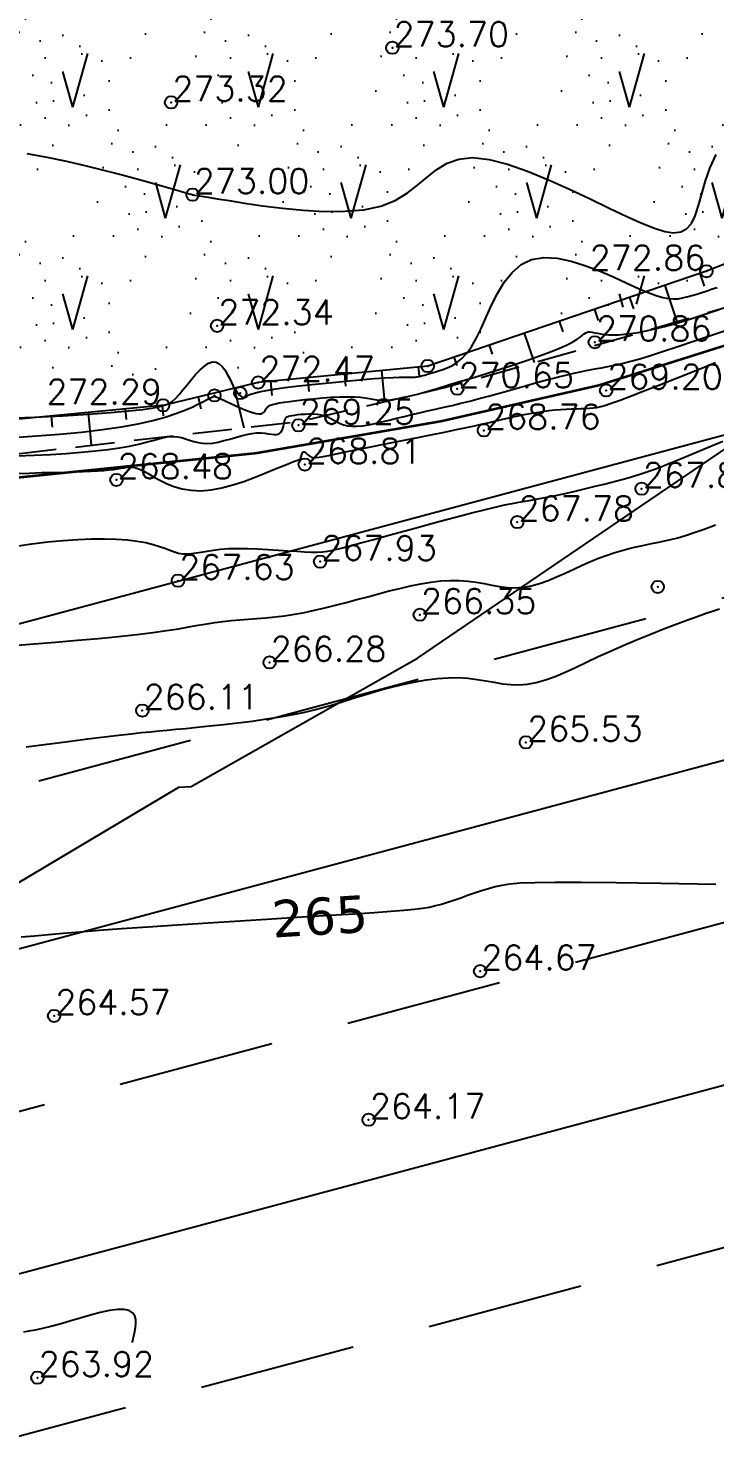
# Model space of a CAD drawing. Header units: millimetres. Extents: x 524954 to 526204, y 9523489 to 9524010.
# Drawn here: x 525902 to 525929.7, y 9523615.2 to 9523672.7 of the extents above; entities that cross this region are included whole.
import ezdxf
from ezdxf.enums import TextEntityAlignment as Align

# ---------------------------------------------------------------- set-up
doc = ezdxf.new("R2010")
doc.units = ezdxf.units.MM
doc.header["$PDMODE"] = 32
doc.header["$PDSIZE"] = 0.5
doc.linetypes.add('ACAD_ISO12W100', pattern=[21, 12, -3, 0, -3, 0, -3])
doc.linetypes.add('CACHE2', pattern=[4.7625, 3.175, -1.5875])
for name, color, linetype in [('Bas_Talus', 40, 'CACHE2'), ('Bord Fleuve', 4, 'ACAD_ISO12W100'), ('CN_01_00', 3, 'Continuous'), ('CN_02_00', 4, 'Continuous'), ('CN_05_00', 6, 'Continuous'), ('CN_10_00', 1, 'Continuous'), ('Cotation Courbes de niveau', 7, 'Continuous'), ('Haut_Talus', 30, 'Continuous'), ('PLUME_4', 3, 'Continuous'), ('Talus', 2, 'Continuous'), ('TopoAlt', 3, 'Continuous'), ('TOPOJIS', 7, 'Continuous'), ('Végétation_Plantation', 70, 'Continuous')]:
    doc.layers.add(name, color=color, linetype=linetype)
doc.styles.add('Simplex 1.0', font='Simplex.shx', dxfattribs={"width": 0.99, "height": 1})
doc.styles.add('Verdana 1.0', font='verdana.ttf', dxfattribs={"width": 0.99, "height": 1})

# ---------------------------------------------------------------- blocks, each defined once
blk = doc.blocks.new('TCPOINT M')
at = {"color": 0}
blk.add_point((0, 0), dxfattribs=at)
at = {"layer": 'TopoAlt', "style": 'Simplex 1.0', "width": 0.99}
blk.add_attdef('ALT', (0.15, 0.15), '', height=1, dxfattribs=at)

msp = doc.modelspace()

# ---------------------------------------------------------------- hatches: boundary and pattern name
at = {"layer": 'Bord Fleuve', "ltscale": 0.5}
h = msp.add_hatch(dxfattribs=at)
h.set_pattern_fill('ANSI33', color=256, scale=2, angle=330, style=0)
h.paths.add_polyline_path([(526101.715, 9523771.778), (526101.498, 9523728.689), (526067.042, 9523702.1), (526048.223, 9523678.528), (526031.816, 9523676.184), (526027.837, 9523671.249), (526016.46, 9523661.911), (526012.684, 9523655.259), (526010.342, 9523652.337), (526009.349, 9523649.826), (526002.836, 9523644.901), (526001.359, 9523638.704), (525998.552, 9523634.868), (525992.641, 9523630.59), (525971.373, 9523621.771), (525946.333, 9523622.282), (525936.503, 9523619.892), (525930.695, 9523617.923), (525919.699, 9523615.395), (525895.841, 9523612.948), (525885.599, 9523613.628), (525875.196, 9523613.421), (525867.372, 9523614.558), (525859.164, 9523613.749), (525850.68, 9523611.584), (525842.877, 9523609.413), (525834.137, 9523605.724), (525821.783, 9523602.11), (525815.903, 9523600.185), (525796.184, 9523594.113), (525774.026, 9523585.199), (525767.099, 9523581.761), (525763.989, 9523580.32), (525760.33, 9523578.539), (525748.039, 9523572.413), (525744.059, 9523571.766), (525739.195, 9523569.005), (525726.381, 9523563.785), (525719.788, 9523561.814), (525707.248, 9523554.536), (525700.147, 9523552.212), (525692.212, 9523549.16), (525674.921, 9523545.702), (525662.522, 9523542.332), (525644.942, 9523541.016), (525635.899, 9523540.053), (525621.612, 9523536.522), (525609.298, 9523533.789), (525593.484, 9523529.477), (525590.482, 9523529.837), (525587.338, 9523528.188), (525575.413, 9523524.864), (525573.541, 9523524.376), (525537.559, 9523507.804), (525536.053, 9523507.312), (525509.961, 9523500.658), (525472.702, 9523501.018), (525453.195, 9523495.13), (525425.264, 9523493.316), (525409.725, 9523500.229), (525383.624, 9523517.145), (525374.857, 9523528.592), (525397.503, 9523550.219), (525408.728, 9523544.096), (525423.511, 9523536.311), (525445.736, 9523537.578), (525453.966, 9523539.782), (525464.454, 9523546.087), (525473.153, 9523547.827), (525482.046, 9523548.599), (525491.438, 9523548.246), (525499.251, 9523546.152), (525510.455, 9523545.914), (525524.182, 9523548.573), (525533.752, 9523550.446), (525539.312, 9523550.42), (525543.959, 9523554.529), (525548.966, 9523556.567), (525556.157, 9523559.482), (525565.701, 9523562.659), (525575.687, 9523565.927), (525586.045, 9523569.089), (525592.726, 9523570.833), (525599.232, 9523573.013), (525615.849, 9523577.326), (525625.16, 9523582.583), (525628.685, 9523586.517), (525632.523, 9523586.625), (525648.079, 9523583.088), (525655.429, 9523583.638), (525665.347, 9523586.334), (525670.505, 9523587.365), (525674.974, 9523592.31), (525681.363, 9523595.427), (525690.374, 9523596.897), (525696.726, 9523596.667), (525703.112, 9523600.372), (525712.502, 9523603.181), (525720.951, 9523606.622), (525729.973, 9523611.744), (525735.094, 9523612.577), (525741.896, 9523615.967), (525746.088, 9523618.007), (525749.05, 9523619.379), (525756.94, 9523623.296), (525766.831, 9523627.898), (525804.249, 9523638.101), (525817.576, 9523642.025), (525828.432, 9523644.919), (525839.805, 9523649.896), (525846.166, 9523651.166), (525855.839, 9523655.822), (525867.776, 9523655.711), (525877.503, 9523655.632), (525886.144, 9523654.198), (525894.786, 9523653.829), (525911.157, 9523655.506), (525918.652, 9523656.801), (525925.004, 9523658.249), (525933.183, 9523660.832), (525939.613, 9523663.374), (525944.509, 9523665.893), (525950.393, 9523669.022), (525957.623, 9523672.73), (525962.986, 9523676.276), (525970.165, 9523679.965), (525973.599, 9523682.924), (525976.261, 9523684.646), (525980.145, 9523686.246), (525987.591, 9523689.162), (525991.967, 9523692.966), (525998.543, 9523697.851), (526003.542, 9523703.73), (526012.581, 9523711.677), (526026.66, 9523716.709), (526030.85, 9523726.011), (526046.387, 9523740.613), (526052.355, 9523745.599), (526061.927, 9523759.011), (526073.275, 9523760.379), (526077.818, 9523761.95), (526083.981, 9523762.217)])
h.paths.add_polyline_path([(525512.661, 9523516.101), (525534.357, 9523523.257), (525535.319, 9523520.342), (525513.623, 9523513.186)], flags=24)
h.paths.add_polyline_path([(525743.331, 9523593.045), (525764.315, 9523602.078), (525765.529, 9523599.259), (525744.545, 9523590.226)], flags=24)
h.paths.add_polyline_path([(525983.194, 9523662.071), (526001.508, 9523675.73), (526003.343, 9523673.269), (525985.029, 9523659.611)], flags=24)
at = {"layer": 'Végétation_Plantation', "linetype": 'CACHE2', "ltscale": 0.5}
h = msp.add_hatch(dxfattribs=at)
h.set_pattern_fill('BROUSS', color=256, scale=1.5, style=0)
h.set_pattern_definition([(74.475889, (0, 0), (-3.750000001, 13.500000005), [2.25, -11.761156275]), (74.475889, (3.75, 4.5), (-3.750000001, 13.500000005), [2.25, -11.761156275]), (74.475889, (7.5, 9), (-3.750000001, 13.500000005), [2.25, -11.761156275]), (105.524111, (0, 0), (-7.500000003, 4e-10), [1.5, -12.511156275]), (105.524111, (3.75, 4.5), (-7.500000003, 4e-10), [1.5, -12.511156275]), (105.524111, (7.5, 9), (-7.500000003, 4e-10), [1.5, -12.511156275]), (0, (0.453, 0.484), (3.75, 4.5), [0, -7.5]), (0, (1.468, 1.072), (3.75, 4.5), [0, -7.5]), (0, (1.1713, 1.8804), (3.75, 4.5), [0, -7.5]), (0, (2.327, 1.9907), (3.75, 4.5), [0, -7.5]), (0, (1.64, 3.7912), (3.75, 4.5), [0, -7.5]), (0, (0.3684, 2.1545), (3.75, 4.5), [0, -7.5]), (0, (0.281, 2.4684), (3.75, 4.5), [0, -7.5]), (0, (0.0314, 3.7912), (3.75, 4.5), [0, -7.5]), (0, (-0.7807, 0.2634), (3.75, 4.5), [0, -7.5]), (0, (-0.8588, 0.9984), (3.75, 4.5), [0, -7.5]), (0, (-1.468, 0.19), (3.75, 4.5), [0, -7.5]), (0, (-1.624, 1.2924), (3.75, 4.5), [0, -7.5]), (0, (-1.1242, 1.9905), (3.75, 4.5), [0, -7.5]), (0, (-1.3274, 2.6888), (3.75, 4.5), [0, -7.5]), (0, (-1.9207, 3.5707), (3.75, 4.5), [0, -7.5]), (0, (-0.406, 2.9085), (3.75, 4.5), [0, -7.5]), (0, (-2.53, 2.064), (3.75, 4.5), [0, -7.5]), (0, (-2.7485, 0.6675), (3.75, 4.5), [0, -7.5]), (0, (-1.1235, -0.4347), (3.75, 4.5), [0, -7.5]), (0, (-0.156, -0.7287), (3.75, 4.5), [0, -7.5]), (0, (-0.812, -1.537), (3.75, 4.5), [0, -7.5]), (0, (1.5774, -1.4635), (3.75, 4.5), [0, -7.5]), (0, (0.5466, -0.3245), (3.75, 4.5), [0, -7.5]), (0, (1.468, -0.104), (3.75, 4.5), [0, -7.5])])
h.paths.add_polyline_path([(525951.566, 9523680.225), (525950.037, 9523690.437), (525933.18, 9523690.145), (525919.733, 9523691.118), (525906.384, 9523691.312), (525897.403, 9523692.282), (525894.772, 9523682.066), (525892.628, 9523668.736), (525892.432, 9523659.076), (525903.818, 9523658.766), (525911.909, 9523658.492), (525923.035, 9523660.751), (525931.949, 9523662.737), (525939.231, 9523671.215), (525945.813, 9523673.604), (525952.181, 9523677.416)])

# ---------------------------------------------------------------- linework, layer by layer
at = {"layer": 'Bas_Talus', "ltscale": 0.5, "flags": 128}
msp.add_lwpolyline([(525868.339, 9523656.577), (525877.744, 9523655.063), (525886.609, 9523655.237), (525893.634, 9523654.739), (525901.314, 9523655.465), (525912.972, 9523656.796), (525918.781, 9523658.159), (525925.645, 9523660.086), (525933.631, 9523662.434), (525942.875, 9523667.301), (525945.639, 9523670.2), (525949.012, 9523672.905), (525956.673, 9523675.59), (525961.547, 9523678.515), (525971.16, 9523682.992), (525975.569, 9523685.823), (525979.78, 9523688.287)], dxfattribs=at)
at = {"layer": 'Bord Fleuve', "ltscale": 0.35, "flags": 128}
msp.add_lwpolyline([(525394.064, 9523546.741, 0.1, 0.1, 0), (525403.511, 9523541.057, 0.1, 0.1, 0), (525423.511, 9523536.311, 0.1, 0.1, 0), (525445.736, 9523537.578, 0.1, 0.1, 0), (525453.966, 9523539.782, 0.1, 0.1, 0), (525464.454, 9523546.087, 0.1, 0.1, 0), (525473.153, 9523547.827, 0.1, 0.1, 0), (525482.046, 9523548.599, 0.1, 0.1, 0), (525491.438, 9523548.246, 0.1, 0.1, 0), (525499.251, 9523546.152, 0.1, 0.1, 0), (525510.455, 9523545.914, 0.1, 0.1, 0), (525524.182, 9523548.573, 0.1, 0.1, 0), (525533.752, 9523550.446, 0.1, 0.1, 0), (525539.312, 9523550.42, 0.1, 0.1, 0), (525543.959, 9523554.529, 0.1, 0.1, 0), (525548.966, 9523556.567, 0.1, 0.1, 0), (525556.157, 9523559.482, 0.1, 0.1, 0), (525565.701, 9523562.659, 0.1, 0.1, 0), (525575.687, 9523565.927, 0.1, 0.1, 0), (525586.045, 9523569.089, 0.1, 0.1, 0), (525592.726, 9523570.833, 0.1, 0.1, 0), (525599.232, 9523573.013, 0.1, 0.1, 0), (525615.849, 9523577.326, 0.1, 0.1, 0), (525625.16, 9523582.583, 0.1, 0.1, 0), (525628.685, 9523586.517, 0.1, 0.1, 0), (525632.523, 9523586.625, 0.1, 0.1, 0), (525648.079, 9523583.088, 0.1, 0.1, 0), (525655.429, 9523583.638, 0.1, 0.1, 0), (525665.347, 9523586.334, 0.1, 0.1, 0), (525670.505, 9523587.365, 0.1, 0.1, 0), (525674.974, 9523592.31, 0.1, 0.1, 0), (525674.974, 9523592.31, 0.1, 0.1, 0), (525681.363, 9523595.427, 0.1, 0.1, 0), (525681.363, 9523595.427, 0.1, 0.1, 0), (525690.374, 9523596.897, 0.1, 0.1, 0), (525696.726, 9523596.667, 0.1, 0.1, 0), (525703.112, 9523600.372, 0.1, 0.1, 0), (525712.502, 9523603.181, 0.1, 0.1, 0), (525712.502, 9523603.181, 0.1, 0.1, 0), (525720.951, 9523606.622, 0.1, 0.1, 0), (525729.973, 9523611.744, 0.1, 0.1, 0), (525735.094, 9523612.577, 0.1, 0.1, 0), (525741.896, 9523615.967, 0.1, 0.1, 0), (525746.088, 9523618.007, 0.1, 0.1, 0), (525749.05, 9523619.379, 0.1, 0.1, 0), (525756.94, 9523623.296, 0.1, 0.1, 0), (525766.831, 9523627.898, 0.1, 0.1, 0), (525804.249, 9523638.101, 0.1, 0.1, 0), (525817.576, 9523642.025, 0.1, 0.1, 0), (525828.432, 9523644.919, 0.1, 0.1, 0), (525839.805, 9523649.896, 0.1, 0.1, 0), (525846.166, 9523651.166, 0.1, 0.1, 0), (525855.839, 9523655.822, 0.1, 0.1, 0), (525867.776, 9523655.711, 0.1, 0.1, 0), (525877.503, 9523655.632, 0.1, 0.1, 0), (525886.144, 9523654.198, 0.1, 0.1, 0), (525894.786, 9523653.829, 0.1, 0.1, 0), (525911.157, 9523655.506, 0.1, 0.1, 0), (525918.652, 9523656.801, 0.1, 0.1, 0), (525925.004, 9523658.249, 0.1, 0.1, 0), (525933.183, 9523660.832, 0.1, 0.1, 0), (525939.613, 9523663.374, 0.1, 0.1, 0), (525944.509, 9523665.893, 0.1, 0.1, 0), (525950.393, 9523669.022, 0.1, 0.1, 0), (525957.623, 9523672.73, 0.1, 0.1, 0), (525962.986, 9523676.276, 0.1, 0.1, 0), (525970.165, 9523679.965, 0.1, 0.1, 0), (525970.165, 9523679.965, 0.1, 0.1, 0), (525973.599, 9523682.924, 0.1, 0.1, 0), (525976.261, 9523684.646, 0.1, 0.1, 0), (525980.145, 9523686.246, 0.1, 0.1, 0), (525987.591, 9523689.162, 0.1, 0.1, 0), (525991.967, 9523692.966, 0.1, 0.1, 0), (525998.543, 9523697.851, 0.1, 0.1, 0), (526003.542, 9523703.73, 0.1, 0.1, 0), (526012.581, 9523711.677, 0.1, 0.1, 0), (526026.66, 9523716.709, 0.1, 0.1, 0), (526030.85, 9523726.011, 0.1, 0.1, 0), (526046.387, 9523740.613, 0.1, 0.1, 0), (526052.355, 9523745.599, 0.1, 0.1, 0), (526061.927, 9523759.011, 0.1, 0.1, 0), (526073.275, 9523760.379, 0.1, 0.1, 0), (526077.818, 9523761.95, 0.1, 0.1, 0), (526083.981, 9523762.217, 0.1, 0.1, 0), (526101.715, 9523771.778, 0, 0, 0)], format="xyseb", dxfattribs=at)
at = {"layer": 'CN_01_00', "flags": 128}
for points, elevation in [([(525901.9, 9523667.633), (525902.7, 9523667.485), (525903.501, 9523667.316), (525904.286, 9523667.135), (525905.041, 9523666.948), (525905.75, 9523666.763), (525906.398, 9523666.587), (525906.97, 9523666.427), (525907.45, 9523666.291), (525907.827, 9523666.183), (525908.111, 9523666.102), (525908.315, 9523666.044), (525908.451, 9523666.005), (525908.534, 9523665.981), (525908.577, 9523665.969), (525908.593, 9523665.964), (525908.596, 9523665.964), (525908.599, 9523665.963), (525908.619, 9523665.96), (525908.675, 9523665.951), (525908.782, 9523665.933), (525908.959, 9523665.905), (525909.222, 9523665.862), (525909.59, 9523665.802), (525910.079, 9523665.723), (525910.699, 9523665.624), (525911.426, 9523665.516), (525912.226, 9523665.415), (525913.068, 9523665.334), (525913.92, 9523665.288), (525914.748, 9523665.291), (525915.522, 9523665.358), (525916.207, 9523665.502), (525916.782, 9523665.732), (525917.267, 9523666.024), (525917.69, 9523666.349), (525918.081, 9523666.68), (525918.47, 9523666.985), (525918.885, 9523667.237), (525919.357, 9523667.406), (525919.915, 9523667.463), (525920.578, 9523667.387), (525921.329, 9523667.196), (525922.14, 9523666.916), (525922.984, 9523666.572), (525923.834, 9523666.19), (525924.662, 9523665.798), (525925.441, 9523665.42), (525926.144, 9523665.082), (525926.749, 9523664.808), (525927.261, 9523664.604), (525927.688, 9523664.476), (525928.042, 9523664.427), (525928.331, 9523664.462), (525928.566, 9523664.585), (525928.757, 9523664.801), (525928.914, 9523665.114), (525929.047, 9523665.522), (525929.178, 9523666.003), (525929.326, 9523666.527), (525929.512, 9523667.066), (525929.757, 9523667.592)], 273), ([(525901.372, 9523656.141), (525902.294, 9523656.204), (525903.214, 9523656.278), (525904.108, 9523656.363), (525904.952, 9523656.461), (525905.723, 9523656.572), (525906.401, 9523656.697), (525906.988, 9523656.831), (525907.492, 9523656.97), (525907.919, 9523657.109), (525908.277, 9523657.245), (525908.572, 9523657.372), (525908.812, 9523657.486), (525909.003, 9523657.583), (525909.152, 9523657.658), (525909.265, 9523657.715), (525909.347, 9523657.755), (525909.402, 9523657.781), (525909.438, 9523657.797), (525909.457, 9523657.804), (525909.467, 9523657.807), (525909.472, 9523657.807), (525909.477, 9523657.807), (525909.486, 9523657.806), (525909.502, 9523657.801), (525909.53, 9523657.791), (525909.573, 9523657.774), (525909.636, 9523657.747), (525909.721, 9523657.71), (525909.832, 9523657.659), (525909.972, 9523657.594), (525910.134, 9523657.519), (525910.311, 9523657.438), (525910.496, 9523657.356), (525910.681, 9523657.278), (525910.858, 9523657.209), (525911.02, 9523657.153), (525911.159, 9523657.115), (525911.269, 9523657.099), (525911.354, 9523657.102), (525911.418, 9523657.122), (525911.466, 9523657.153), (525911.502, 9523657.194), (525911.531, 9523657.239), (525911.558, 9523657.287), (525911.586, 9523657.333), (525911.622, 9523657.375), (525911.671, 9523657.412), (525911.737, 9523657.446), (525911.827, 9523657.478), (525911.945, 9523657.509), (525912.097, 9523657.54), (525912.29, 9523657.571), (525912.527, 9523657.604), (525912.812, 9523657.639), (525913.135, 9523657.675), (525913.483, 9523657.709), (525913.843, 9523657.74), (525914.203, 9523657.766), (525914.549, 9523657.784), (525914.868, 9523657.792), (525915.149, 9523657.789), (525915.381, 9523657.774), (525915.574, 9523657.749), (525915.737, 9523657.719), (525915.883, 9523657.689), (525916.023, 9523657.663), (525916.169, 9523657.646), (525916.333, 9523657.641), (525916.525, 9523657.653), (525916.755, 9523657.685), (525917.025, 9523657.738), (525917.334, 9523657.81), (525917.681, 9523657.9), (525918.065, 9523658.007), (525918.487, 9523658.129), (525918.945, 9523658.265), (525919.438, 9523658.414), (525919.964, 9523658.575), (525920.511, 9523658.745), (525921.064, 9523658.919), (525921.61, 9523659.096), (525922.134, 9523659.271), (525922.622, 9523659.441), (525923.059, 9523659.603), (525923.433, 9523659.753), (525923.732, 9523659.889), (525923.963, 9523660.01), (525924.138, 9523660.116), (525924.267, 9523660.206), (525924.36, 9523660.28), (525924.43, 9523660.338), (525924.486, 9523660.381), (525924.54, 9523660.407), (525924.601, 9523660.417), (525924.672, 9523660.413), (525924.754, 9523660.4), (525924.851, 9523660.38), (525924.962, 9523660.357), (525925.091, 9523660.333), (525925.238, 9523660.312), (525925.406, 9523660.297), (525925.596, 9523660.292), (525925.809, 9523660.297), (525926.048, 9523660.315), (525926.312, 9523660.346), (525926.605, 9523660.391), (525926.927, 9523660.453), (525927.28, 9523660.532), (525927.665, 9523660.629), (525928.081, 9523660.746), (525928.521, 9523660.878), (525928.974, 9523661.02), (525929.43, 9523661.167), (525929.879, 9523661.316)], 271), ([(525901.459, 9523654.685), (525901.992, 9523654.704), (525902.503, 9523654.719), (525902.984, 9523654.731), (525903.426, 9523654.742), (525903.822, 9523654.753), (525904.175, 9523654.765), (525904.487, 9523654.778), (525904.762, 9523654.792), (525905.003, 9523654.808), (525905.214, 9523654.826), (525905.398, 9523654.846), (525905.558, 9523654.869), (525905.699, 9523654.894), (525905.825, 9523654.918), (525905.943, 9523654.936), (525906.059, 9523654.944), (525906.177, 9523654.937), (525906.306, 9523654.912), (525906.449, 9523654.863), (525906.613, 9523654.787), (525906.803, 9523654.682), (525907.021, 9523654.556), (525907.266, 9523654.42), (525907.539, 9523654.286), (525907.842, 9523654.165), (525908.173, 9523654.067), (525908.533, 9523654.004), (525908.924, 9523653.987), (525909.343, 9523654.024), (525909.78, 9523654.107), (525910.225, 9523654.224), (525910.664, 9523654.366), (525911.088, 9523654.521), (525911.483, 9523654.678), (525911.838, 9523654.826), (525912.142, 9523654.953), (525912.386, 9523655.053), (525912.575, 9523655.126), (525912.715, 9523655.178), (525912.815, 9523655.215), (525912.882, 9523655.241), (525912.924, 9523655.261), (525912.949, 9523655.28), (525912.964, 9523655.304), (525912.976, 9523655.336), (525912.986, 9523655.375), (525912.996, 9523655.416), (525913.007, 9523655.458), (525913.019, 9523655.497), (525913.034, 9523655.529), (525913.052, 9523655.552), (525913.075, 9523655.563), (525913.102, 9523655.558), (525913.135, 9523655.541), (525913.171, 9523655.515), (525913.21, 9523655.482), (525913.253, 9523655.446), (525913.297, 9523655.409), (525913.343, 9523655.376), (525913.389, 9523655.349), (525913.438, 9523655.33), (525913.499, 9523655.322), (525913.584, 9523655.326), (525913.705, 9523655.342), (525913.873, 9523655.372), (525914.101, 9523655.417), (525914.4, 9523655.478), (525914.782, 9523655.556), (525915.254, 9523655.651), (525915.798, 9523655.761), (525916.39, 9523655.88), (525917.007, 9523656.004), (525917.627, 9523656.128), (525918.226, 9523656.249), (525918.78, 9523656.362), (525919.266, 9523656.462), (525919.668, 9523656.546), (525919.993, 9523656.616), (525920.256, 9523656.674), (525920.472, 9523656.723), (525920.653, 9523656.766), (525920.816, 9523656.805), (525920.973, 9523656.844), (525921.141, 9523656.884), (525921.329, 9523656.928), (525921.537, 9523656.974), (525921.762, 9523657.022), (525921.999, 9523657.07), (525922.244, 9523657.116), (525922.495, 9523657.159), (525922.746, 9523657.198), (525922.993, 9523657.23), (525923.235, 9523657.255), (525923.468, 9523657.274), (525923.692, 9523657.288), (525923.906, 9523657.298), (525924.109, 9523657.305), (525924.298, 9523657.312), (525924.475, 9523657.319), (525924.636, 9523657.327), (525924.784, 9523657.339), (525924.933, 9523657.36), (525925.101, 9523657.396), (525925.304, 9523657.453), (525925.56, 9523657.537), (525925.885, 9523657.653), (525926.297, 9523657.809), (525926.813, 9523658.009), (525927.442, 9523658.257), (525928.16, 9523658.543), (525928.936, 9523658.853), (525929.738, 9523659.176)], 269), ([(525901.342, 9523647.723), (525902.185, 9523647.791), (525903.059, 9523647.863), (525903.938, 9523647.938), (525904.796, 9523648.014), (525905.605, 9523648.093), (525906.341, 9523648.172), (525906.984, 9523648.25), (525907.54, 9523648.328), (525908.024, 9523648.403), (525908.448, 9523648.475), (525908.826, 9523648.542), (525909.172, 9523648.603), (525909.5, 9523648.656), (525909.823, 9523648.702), (525910.151, 9523648.738), (525910.489, 9523648.768), (525910.835, 9523648.794), (525911.19, 9523648.821), (525911.555, 9523648.85), (525911.93, 9523648.886), (525912.314, 9523648.931), (525912.708, 9523648.989), (525913.112, 9523649.063), (525913.525, 9523649.149), (525913.946, 9523649.247), (525914.372, 9523649.353), (525914.803, 9523649.466), (525915.237, 9523649.582), (525915.673, 9523649.7), (525916.109, 9523649.818), (525916.544, 9523649.931), (525916.975, 9523650.038), (525917.401, 9523650.135), (525917.82, 9523650.22), (525918.228, 9523650.288), (525918.625, 9523650.336), (525919.008, 9523650.362), (525919.374, 9523650.362), (525919.723, 9523650.335), (525920.057, 9523650.288), (525920.38, 9523650.229), (525920.695, 9523650.168), (525921.007, 9523650.114), (525921.318, 9523650.076), (525921.631, 9523650.062), (525921.952, 9523650.082), (525922.282, 9523650.142), (525922.62, 9523650.237), (525922.963, 9523650.359), (525923.309, 9523650.502), (525923.656, 9523650.657), (525924.001, 9523650.817), (525924.341, 9523650.974), (525924.674, 9523651.122), (525924.999, 9523651.254), (525925.313, 9523651.369), (525925.618, 9523651.471), (525925.911, 9523651.559), (525926.194, 9523651.636), (525926.465, 9523651.703), (525926.725, 9523651.762), (525926.972, 9523651.814), (525927.208, 9523651.861), (525927.44, 9523651.907), (525927.678, 9523651.957), (525927.93, 9523652.016), (525928.207, 9523652.088), (525928.516, 9523652.178), (525928.867, 9523652.291), (525929.27, 9523652.431), (525929.729, 9523652.601)], 267)]:
    msp.add_lwpolyline(points, dxfattribs=dict(at, elevation=elevation))
at = {"layer": 'CN_02_00', "flags": 128}
for points, elevation in [([(525901.018, 9523656.929), (525902.201, 9523656.969), (525903.337, 9523657.024), (525904.38, 9523657.087), (525905.283, 9523657.152), (525906.013, 9523657.213), (525906.583, 9523657.273), (525907.018, 9523657.337), (525907.343, 9523657.409), (525907.584, 9523657.495), (525907.766, 9523657.599), (525907.914, 9523657.726), (525908.054, 9523657.881), (525908.205, 9523658.065), (525908.369, 9523658.269), (525908.542, 9523658.48), (525908.719, 9523658.686), (525908.898, 9523658.873), (525909.073, 9523659.029), (525909.241, 9523659.142), (525909.399, 9523659.198), (525909.542, 9523659.19), (525909.672, 9523659.125), (525909.79, 9523659.015), (525909.896, 9523658.872), (525909.993, 9523658.709), (525910.082, 9523658.538), (525910.164, 9523658.37), (525910.239, 9523658.219), (525910.31, 9523658.093), (525910.377, 9523657.993), (525910.438, 9523657.915), (525910.493, 9523657.856), (525910.543, 9523657.814), (525910.588, 9523657.786), (525910.626, 9523657.769), (525910.657, 9523657.76), (525910.682, 9523657.756), (525910.702, 9523657.757), (525910.721, 9523657.763), (525910.739, 9523657.773), (525910.76, 9523657.786), (525910.785, 9523657.804), (525910.818, 9523657.825), (525910.859, 9523657.849), (525910.914, 9523657.876), (525910.988, 9523657.906), (525911.091, 9523657.939), (525911.231, 9523657.975), (525911.416, 9523658.015), (525911.656, 9523658.059), (525911.958, 9523658.107), (525912.331, 9523658.158), (525912.779, 9523658.213), (525913.285, 9523658.271), (525913.829, 9523658.329), (525914.389, 9523658.385), (525914.944, 9523658.438), (525915.473, 9523658.485), (525915.955, 9523658.525), (525916.369, 9523658.555), (525916.699, 9523658.574), (525916.953, 9523658.585), (525917.144, 9523658.588), (525917.283, 9523658.588), (525917.384, 9523658.585), (525917.46, 9523658.582), (525917.524, 9523658.581), (525917.588, 9523658.585), (525917.662, 9523658.596), (525917.75, 9523658.613), (525917.85, 9523658.636), (525917.963, 9523658.665), (525918.087, 9523658.7), (525918.224, 9523658.739), (525918.373, 9523658.784), (525918.533, 9523658.832), (525918.704, 9523658.886), (525918.884, 9523658.953), (525919.072, 9523659.042), (525919.266, 9523659.162), (525919.464, 9523659.323), (525919.664, 9523659.534), (525919.864, 9523659.803), (525920.063, 9523660.14), (525920.26, 9523660.548), (525920.463, 9523661.007), (525920.68, 9523661.49), (525920.921, 9523661.971), (525921.194, 9523662.423), (525921.509, 9523662.82), (525921.875, 9523663.135), (525922.3, 9523663.343), (525922.789, 9523663.424), (525923.329, 9523663.394), (525923.901, 9523663.276), (525924.487, 9523663.092), (525925.07, 9523662.867), (525925.631, 9523662.623), (525926.152, 9523662.384), (525926.615, 9523662.172), (525927.007, 9523662.007), (525927.334, 9523661.886), (525927.608, 9523661.807), (525927.84, 9523661.762), (525928.042, 9523661.747), (525928.225, 9523661.757), (525928.4, 9523661.787), (525928.58, 9523661.831), (525928.773, 9523661.885), (525928.976, 9523661.946), (525929.186, 9523662.012), (525929.396, 9523662.08), (525929.604, 9523662.149), (525929.804, 9523662.215)], 272), ([(525901.444, 9523651.744), (525902.101, 9523651.841), (525902.741, 9523651.919), (525903.359, 9523651.977), (525903.951, 9523652.017), (525904.512, 9523652.039), (525905.037, 9523652.043), (525905.522, 9523652.029), (525905.964, 9523651.999), (525906.357, 9523651.952), (525906.699, 9523651.889), (525906.995, 9523651.816), (525907.252, 9523651.737), (525907.477, 9523651.657), (525907.677, 9523651.582), (525907.86, 9523651.516), (525908.031, 9523651.466), (525908.199, 9523651.435), (525908.37, 9523651.428), (525908.548, 9523651.441), (525908.739, 9523651.468), (525908.948, 9523651.506), (525909.179, 9523651.547), (525909.437, 9523651.588), (525909.726, 9523651.623), (525910.053, 9523651.647), (525910.417, 9523651.656), (525910.811, 9523651.651), (525911.223, 9523651.637), (525911.639, 9523651.615), (525912.05, 9523651.589), (525912.441, 9523651.562), (525912.803, 9523651.538), (525913.121, 9523651.518), (525913.391, 9523651.507), (525913.626, 9523651.506), (525913.845, 9523651.519), (525914.068, 9523651.548), (525914.316, 9523651.595), (525914.606, 9523651.664), (525914.958, 9523651.756), (525915.393, 9523651.874), (525915.922, 9523652.02), (525916.528, 9523652.187), (525917.185, 9523652.368), (525917.869, 9523652.555), (525918.555, 9523652.742), (525919.219, 9523652.919), (525919.834, 9523653.081), (525920.377, 9523653.218), (525920.829, 9523653.327), (525921.203, 9523653.411), (525921.516, 9523653.476), (525921.789, 9523653.526), (525922.04, 9523653.57), (525922.288, 9523653.612), (525922.551, 9523653.658), (525922.85, 9523653.714), (525923.196, 9523653.785), (525923.584, 9523653.868), (525924, 9523653.962), (525924.431, 9523654.063), (525924.866, 9523654.167), (525925.29, 9523654.273), (525925.693, 9523654.376), (525926.06, 9523654.475), (525926.384, 9523654.566), (525926.678, 9523654.656), (525926.96, 9523654.749), (525927.247, 9523654.852), (525927.558, 9523654.971), (525927.91, 9523655.112), (525928.321, 9523655.281), (525928.808, 9523655.483), (525929.384, 9523655.722), (525930.032, 9523655.992)], 268), ([(525901.861, 9523643.627), (525902.722, 9523643.738), (525903.56, 9523643.845), (525904.341, 9523643.944), (525905.035, 9523644.03), (525905.619, 9523644.1), (525906.107, 9523644.156), (525906.522, 9523644.202), (525906.888, 9523644.239), (525907.227, 9523644.272), (525907.563, 9523644.303), (525907.92, 9523644.336), (525908.32, 9523644.373), (525908.781, 9523644.418), (525909.294, 9523644.471), (525909.845, 9523644.53), (525910.419, 9523644.597), (525911.002, 9523644.671), (525911.578, 9523644.752), (525912.134, 9523644.839), (525912.655, 9523644.933), (525913.13, 9523645.032), (525913.564, 9523645.136), (525913.967, 9523645.245), (525914.349, 9523645.358), (525914.719, 9523645.473), (525915.086, 9523645.591), (525915.46, 9523645.709), (525915.85, 9523645.828), (525916.263, 9523645.945), (525916.696, 9523646.059), (525917.141, 9523646.164), (525917.593, 9523646.256), (525918.045, 9523646.333), (525918.49, 9523646.39), (525918.922, 9523646.422), (525919.336, 9523646.427), (525919.725, 9523646.403), (525920.093, 9523646.356), (525920.446, 9523646.297), (525920.787, 9523646.236), (525921.121, 9523646.181), (525921.454, 9523646.143), (525921.79, 9523646.132), (525922.133, 9523646.157), (525922.489, 9523646.225), (525922.86, 9523646.333), (525923.247, 9523646.475), (525923.651, 9523646.646), (525924.076, 9523646.84), (525924.522, 9523647.052), (525924.991, 9523647.274), (525925.485, 9523647.502), (525926.004, 9523647.731), (525926.537, 9523647.955), (525927.073, 9523648.173), (525927.599, 9523648.38), (525928.102, 9523648.573), (525928.571, 9523648.748), (525928.994, 9523648.903), (525929.358, 9523649.032), (525929.655, 9523649.134), (525929.892, 9523649.212)], 266), ([(525906.162, 9523619.53), (525906.162, 9523619.53), (525906.163, 9523619.535), (525906.166, 9523619.547), (525906.171, 9523619.57), (525906.18, 9523619.608), (525906.193, 9523619.664), (525906.212, 9523619.743), (525906.236, 9523619.848), (525906.266, 9523619.981), (525906.292, 9523620.133), (525906.306, 9523620.294), (525906.297, 9523620.454), (525906.255, 9523620.601), (525906.17, 9523620.726), (525906.032, 9523620.818), (525905.832, 9523620.867), (525905.563, 9523620.865), (525905.236, 9523620.819), (525904.865, 9523620.739), (525904.465, 9523620.634), (525904.05, 9523620.515), (525903.634, 9523620.392), (525903.232, 9523620.273), (525902.858, 9523620.17), (525902.525, 9523620.089), (525902.232, 9523620.028), (525901.979, 9523619.981), (525901.763, 9523619.944)], 264)]:
    msp.add_lwpolyline(points, dxfattribs=dict(at, elevation=elevation))
at = {"layer": 'CN_05_00', "elevation": 265, "flags": 128}
msp.add_lwpolyline([(525929.741, 9523638.05), (525927.523, 9523638.091), (525925.723, 9523638.119), (525924.312, 9523638.135), (525923.233, 9523638.138), (525922.429, 9523638.128), (525921.843, 9523638.105), (525921.419, 9523638.069), (525921.099, 9523638.02), (525920.826, 9523637.957), (525920.553, 9523637.881), (525920.274, 9523637.795), (525919.992, 9523637.702), (525919.71, 9523637.606), (525919.432, 9523637.509), (525919.161, 9523637.415), (525918.899, 9523637.328), (525918.651, 9523637.251), (525918.416, 9523637.187), (525918.172, 9523637.132), (525917.894, 9523637.085), (525917.559, 9523637.043), (525917.14, 9523637.002), (525916.614, 9523636.96), (525915.954, 9523636.914), (525915.136, 9523636.861), (525914.147, 9523636.799), (525913.018, 9523636.729), (525911.792, 9523636.654), (525910.513, 9523636.575), (525909.224, 9523636.494), (525907.967, 9523636.413), (525906.787, 9523636.335), (525905.726, 9523636.262), (525904.816, 9523636.194), (525904.039, 9523636.133), (525903.365, 9523636.075), (525902.765, 9523636.022), (525902.209, 9523635.971), (525901.668, 9523635.921)], dxfattribs=at)
at = {"layer": 'CN_10_00', "elevation": 270, "flags": 128}
msp.add_lwpolyline([(525901.5, 9523655.394), (525902.185, 9523655.424), (525902.849, 9523655.458), (525903.487, 9523655.497), (525904.091, 9523655.543), (525904.656, 9523655.595), (525905.174, 9523655.654), (525905.64, 9523655.721), (525906.05, 9523655.795), (525906.407, 9523655.874), (525906.718, 9523655.953), (525906.989, 9523656.026), (525907.227, 9523656.091), (525907.439, 9523656.142), (525907.63, 9523656.175), (525907.808, 9523656.185), (525907.978, 9523656.17), (525908.143, 9523656.135), (525908.306, 9523656.087), (525908.471, 9523656.034), (525908.64, 9523655.981), (525908.815, 9523655.936), (525909, 9523655.906), (525909.198, 9523655.897), (525909.41, 9523655.916), (525909.633, 9523655.956), (525909.863, 9523656.013), (525910.097, 9523656.079), (525910.331, 9523656.147), (525910.559, 9523656.213), (525910.78, 9523656.268), (525910.987, 9523656.306), (525911.179, 9523656.323), (525911.354, 9523656.323), (525911.513, 9523656.311), (525911.656, 9523656.294), (525911.782, 9523656.276), (525911.893, 9523656.263), (525911.987, 9523656.261), (525912.065, 9523656.276), (525912.128, 9523656.312), (525912.177, 9523656.366), (525912.215, 9523656.433), (525912.244, 9523656.509), (525912.266, 9523656.59), (525912.283, 9523656.672), (525912.298, 9523656.749), (525912.314, 9523656.817), (525912.331, 9523656.874), (525912.354, 9523656.918), (525912.383, 9523656.954), (525912.422, 9523656.981), (525912.474, 9523657.003), (525912.539, 9523657.021), (525912.622, 9523657.036), (525912.724, 9523657.05), (525912.846, 9523657.065), (525912.985, 9523657.079), (525913.138, 9523657.089), (525913.298, 9523657.095), (525913.461, 9523657.093), (525913.624, 9523657.082), (525913.781, 9523657.06), (525913.929, 9523657.023), (525914.063, 9523656.972), (525914.187, 9523656.911), (525914.308, 9523656.843), (525914.429, 9523656.775), (525914.557, 9523656.711), (525914.696, 9523656.657), (525914.851, 9523656.616), (525915.028, 9523656.595), (525915.23, 9523656.596), (525915.457, 9523656.618), (525915.704, 9523656.657), (525915.969, 9523656.711), (525916.249, 9523656.775), (525916.54, 9523656.846), (525916.84, 9523656.921), (525917.146, 9523656.997), (525917.456, 9523657.07), (525917.769, 9523657.142), (525918.087, 9523657.214), (525918.412, 9523657.287), (525918.745, 9523657.362), (525919.086, 9523657.441), (525919.437, 9523657.525), (525919.8, 9523657.616), (525920.175, 9523657.713), (525920.557, 9523657.817), (525920.945, 9523657.924), (525921.333, 9523658.033), (525921.717, 9523658.141), (525922.093, 9523658.247), (525922.457, 9523658.348), (525922.805, 9523658.443), (525923.135, 9523658.53), (525923.444, 9523658.608), (525923.735, 9523658.679), (525924.008, 9523658.742), (525924.264, 9523658.798), (525924.502, 9523658.848), (525924.724, 9523658.892), (525924.93, 9523658.93), (525925.124, 9523658.963), (525925.314, 9523658.997), (525925.515, 9523659.034), (525925.739, 9523659.082), (525925.998, 9523659.143), (525926.305, 9523659.225), (525926.672, 9523659.33), (525927.112, 9523659.465), (525927.633, 9523659.632), (525928.217, 9523659.825), (525928.843, 9523660.035), (525929.489, 9523660.254), (525930.134, 9523660.475)], dxfattribs=at)
at = {"layer": 'Haut_Talus', "flags": 128}
msp.add_lwpolyline([(525978.597, 9523692.237), (525974.018, 9523688.382), (525966.818, 9523682.964), (525960.645, 9523679.582), (525955.312, 9523677.652), (525952.977, 9523676.26), (525947.466, 9523674.105), (525946.196, 9523673.287), (525942.046, 9523669.061), (525940.973, 9523667.394), (525929.367, 9523662.865), (525918.098, 9523659.033), (525911.245, 9523658.366), (525907.464, 9523657.452), (525893.828, 9523656.135), (525885.546, 9523656.861), (525878.678, 9523656.843), (525875.144, 9523658.7), (525873.322, 9523660.084)], dxfattribs=at)
at = {"layer": 'PLUME_4'}
msp.add_lwpolyline([(525856.199, 9523624.17), (525868.848, 9523622.586), (525879.029, 9523627.34), (525879.029, 9523627.34), (525888.711, 9523632.057), (525898.43, 9523636.276), (525908.039, 9523641.991), (525908.538, 9523642.027), (525917.685, 9523647.207), (525926.76, 9523653.384), (525935.834, 9523659.561), (525935.798, 9523660.059), (525944.945, 9523665.239), (525953.448, 9523672.377), (525961.987, 9523679.016)], dxfattribs=at)
msp.add_lwpolyline([(525856.199, 9523624.17), (525868.848, 9523622.586), (525879.029, 9523627.34), (525879.029, 9523627.34), (525888.711, 9523632.057), (525898.43, 9523636.276), (525908.039, 9523641.991), (525908.538, 9523642.027), (525917.685, 9523647.207), (525926.76, 9523653.384), (525935.834, 9523659.561), (525935.798, 9523660.059), (525944.945, 9523665.239), (525953.448, 9523672.377), (525961.987, 9523679.016)], dxfattribs=at)
at = {"layer": 'Talus'}
for p, q in [((525927.679, 9523662.291), (525928.175, 9523660.83)), ((525929.099, 9523662.773), (525929.271, 9523662.267)), ((525926.258, 9523661.808), (525926.417, 9523661.341)), ((525924.838, 9523661.325), (525924.99, 9523660.879)), ((525923.418, 9523660.842), (525923.561, 9523660.422)), ((525921.998, 9523660.359), (525922.401, 9523659.175)), ((525920.578, 9523659.876), (525920.703, 9523659.507)), ((525916.226, 9523658.851), (525916.349, 9523657.589)), ((525917.719, 9523658.996), (525917.754, 9523658.642)), ((525919.158, 9523659.393), (525919.274, 9523659.05)), ((525911.747, 9523658.415), (525911.804, 9523657.835)), ((525913.24, 9523658.56), (525913.294, 9523658.006)), ((525914.733, 9523658.705), (525914.781, 9523658.218)), ((525908.82, 9523657.78), (525908.934, 9523657.307)), ((525910.278, 9523658.132), (525910.664, 9523656.533)), ((525904.373, 9523657.154), (525904.501, 9523655.829)), ((525905.866, 9523657.298), (525905.908, 9523656.865)), ((525907.359, 9523657.442), (525907.4, 9523657.018)), ((525902.88, 9523657.009), (525902.923, 9523656.559))]:
    msp.add_line(p, q, dxfattribs=at)

# ---------------------------------------------------------------- block references
at = {"layer": 'TOPOJIS'}
ref = msp.add_blockref('TCPOINT M', (525916.67, 9523671.907, 273.7), dxfattribs=at)
ref.add_attrib('ALT', '273.70', (525916.72, 9523671.957, 273.7), dxfattribs={"layer": 'TopoAlt', "height": 1, "style": 'Simplex 1.0', "width": 0.99})
ref = msp.add_blockref('TCPOINT M', (525907.725, 9523669.7, 273.32), dxfattribs=at)
ref.add_attrib('ALT', '273.32', (525907.775, 9523669.75, 273.32), dxfattribs={"layer": 'TopoAlt', "height": 1, "style": 'Simplex 1.0', "width": 0.99})
ref = msp.add_blockref('TCPOINT M', (525908.596, 9523665.965, 273), dxfattribs=at)
ref.add_attrib('ALT', '273.00', (525908.646, 9523666.015, 273), dxfattribs={"layer": 'TopoAlt', "height": 1, "style": 'Simplex 1.0', "width": 0.99})
ref = msp.add_blockref('TCPOINT M', (525929.367, 9523662.865, 272.86), dxfattribs=at)
ref.add_attrib('ALT', '272.86', dxfattribs={"layer": 'TopoAlt', "height": 1, "style": 'Simplex 1.0', "width": 0.99}).set_placement((525929.317, 9523662.915, 272.86), align=Align.RIGHT)
ref = msp.add_blockref('TCPOINT M', (525909.585, 9523660.659, 272.34), dxfattribs=at)
ref.add_attrib('ALT', '272.34', (525909.635, 9523660.709, 272.34), dxfattribs={"layer": 'TopoAlt', "height": 1, "style": 'Simplex 1.0', "width": 0.99})
ref = msp.add_blockref('TCPOINT M', (525924.854, 9523659.996, 270.86), dxfattribs=at)
ref.add_attrib('ALT', '270.86', (525924.904, 9523660.046, 270.86), dxfattribs={"layer": 'TopoAlt', "height": 1, "style": 'Simplex 1.0', "width": 0.99})
ref = msp.add_blockref('TCPOINT M', (525911.245, 9523658.366, 272.47), dxfattribs=at)
ref.add_attrib('ALT', '272.47', (525911.295, 9523658.416, 272.47), dxfattribs={"layer": 'TopoAlt', "height": 1, "style": 'Simplex 1.0', "width": 0.99})
for p in [(525918.098, 9523659.033, 272.48), (525909.477, 9523657.845, 271.02), (525910.519, 9523657.939, 272.28), (525927.397, 9523650.098, 266.33)]:
    msp.add_blockref('TCPOINT M', p, dxfattribs=at)
ref = msp.add_blockref('TCPOINT M', (525919.295, 9523658.111, 270.65), dxfattribs=at)
ref.add_attrib('ALT', '270.65', (525919.345, 9523658.161, 270.65), dxfattribs={"layer": 'TopoAlt', "height": 1, "style": 'Simplex 1.0', "width": 0.99})
ref = msp.add_blockref('TCPOINT M', (525925.312, 9523658.047, 269.2), dxfattribs=at)
ref.add_attrib('ALT', '269.20', (525925.362, 9523658.097, 269.2), dxfattribs={"layer": 'TopoAlt', "height": 1, "style": 'Simplex 1.0', "width": 0.99})
ref = msp.add_blockref('TCPOINT M', (525907.403, 9523657.442, 272.29), dxfattribs=at)
ref.add_attrib('ALT', '272.29', dxfattribs={"layer": 'TopoAlt', "height": 1, "style": 'Simplex 1.0', "width": 0.99}).set_placement((525907.353, 9523657.492, 272.29), align=Align.RIGHT)
ref = msp.add_blockref('TCPOINT M', (525912.871, 9523656.634, 269.25), dxfattribs=at)
ref.add_attrib('ALT', '269.25', (525912.921, 9523656.684, 269.25), dxfattribs={"layer": 'TopoAlt', "height": 1, "style": 'Simplex 1.0', "width": 0.99})
ref = msp.add_blockref('TCPOINT M', (525920.373, 9523656.43, 268.76), dxfattribs=at)
ref.add_attrib('ALT', '268.76', (525920.423, 9523656.48, 268.76), dxfattribs={"layer": 'TopoAlt', "height": 1, "style": 'Simplex 1.0', "width": 0.99})
ref = msp.add_blockref('TCPOINT M', (525913.131, 9523655.044, 268.81), dxfattribs=at)
ref.add_attrib('ALT', '268.81', (525913.181, 9523655.094, 268.81), dxfattribs={"layer": 'TopoAlt', "height": 1, "style": 'Simplex 1.0', "width": 0.99})
ref = msp.add_blockref('TCPOINT M', (525905.515, 9523654.426, 268.48), dxfattribs=at)
ref.add_attrib('ALT', '268.48', (525905.565, 9523654.476, 268.48), dxfattribs={"layer": 'TopoAlt', "height": 1, "style": 'Simplex 1.0', "width": 0.99})
ref = msp.add_blockref('TCPOINT M', (525926.748, 9523654.068, 267.83), dxfattribs=at)
ref.add_attrib('ALT', '267.83', (525926.798, 9523654.118, 267.83), dxfattribs={"layer": 'TopoAlt', "height": 1, "style": 'Simplex 1.0', "width": 0.99})
ref = msp.add_blockref('TCPOINT M', (525921.721, 9523652.717, 267.78), dxfattribs=at)
ref.add_attrib('ALT', '267.78', (525921.771, 9523652.767, 267.78), dxfattribs={"layer": 'TopoAlt', "height": 1, "style": 'Simplex 1.0', "width": 0.99})
ref = msp.add_blockref('TCPOINT M', (525913.751, 9523651.118, 267.93), dxfattribs=at)
ref.add_attrib('ALT', '267.93', (525913.801, 9523651.168, 267.93), dxfattribs={"layer": 'TopoAlt', "height": 1, "style": 'Simplex 1.0', "width": 0.99})
ref = msp.add_blockref('TCPOINT M', (525908.005, 9523650.348, 267.63), dxfattribs=at)
ref.add_attrib('ALT', '267.63', (525908.055, 9523650.398, 267.63), dxfattribs={"layer": 'TopoAlt', "height": 1, "style": 'Simplex 1.0', "width": 0.99})
ref = msp.add_blockref('TCPOINT M', (525917.778, 9523648.969, 266.35), dxfattribs=at)
ref.add_attrib('ALT', '266.35', (525917.828, 9523649.019, 266.35), dxfattribs={"layer": 'TopoAlt', "height": 1, "style": 'Simplex 1.0', "width": 0.99})
ref = msp.add_blockref('TCPOINT M', (525911.706, 9523647.04, 266.28), dxfattribs=at)
ref.add_attrib('ALT', '266.28', (525911.756, 9523647.09, 266.28), dxfattribs={"layer": 'TopoAlt', "height": 1, "style": 'Simplex 1.0', "width": 0.99})
ref = msp.add_blockref('TCPOINT M', (525906.563, 9523645.095, 266.11), dxfattribs=at)
ref.add_attrib('ALT', '266.11', (525906.613, 9523645.145, 266.11), dxfattribs={"layer": 'TopoAlt', "height": 1, "style": 'Simplex 1.0', "width": 0.99})
ref = msp.add_blockref('TCPOINT M', (525922.071, 9523643.807, 265.53), dxfattribs=at)
ref.add_attrib('ALT', '265.53', (525922.121, 9523643.857, 265.53), dxfattribs={"layer": 'TopoAlt', "height": 1, "style": 'Simplex 1.0', "width": 0.99})
ref = msp.add_blockref('TCPOINT M', (525920.217, 9523634.55, 264.67), dxfattribs=at)
ref.add_attrib('ALT', '264.67', (525920.267, 9523634.6, 264.67), dxfattribs={"layer": 'TopoAlt', "height": 1, "style": 'Simplex 1.0', "width": 0.99})
ref = msp.add_blockref('TCPOINT M', (525902.995, 9523632.742, 264.57), dxfattribs=at)
ref.add_attrib('ALT', '264.57', (525903.045, 9523632.792, 264.57), dxfattribs={"layer": 'TopoAlt', "height": 1, "style": 'Simplex 1.0', "width": 0.99})
ref = msp.add_blockref('TCPOINT M', (525915.712, 9523628.538, 264.17), dxfattribs=at)
ref.add_attrib('ALT', '264.17', (525915.762, 9523628.588, 264.17), dxfattribs={"layer": 'TopoAlt', "height": 1, "style": 'Simplex 1.0', "width": 0.99})
ref = msp.add_blockref('TCPOINT M', (525902.321, 9523618.103, 263.92), dxfattribs=at)
ref.add_attrib('ALT', '263.92', (525902.371, 9523618.153, 263.92), dxfattribs={"layer": 'TopoAlt', "height": 1, "style": 'Simplex 1.0', "width": 0.99})

# ---------------------------------------------------------------- texts
at = {"layer": 'Cotation Courbes de niveau', "style": 'Verdana 1.0', "width": 0.99}
msp.add_text('265', height=1.5, rotation=3.53751, dxfattribs=at).set_placement((525913.737, 9523636.774, 265), align=Align.MIDDLE_CENTER)

doc.saveas('drawing.dxf')
